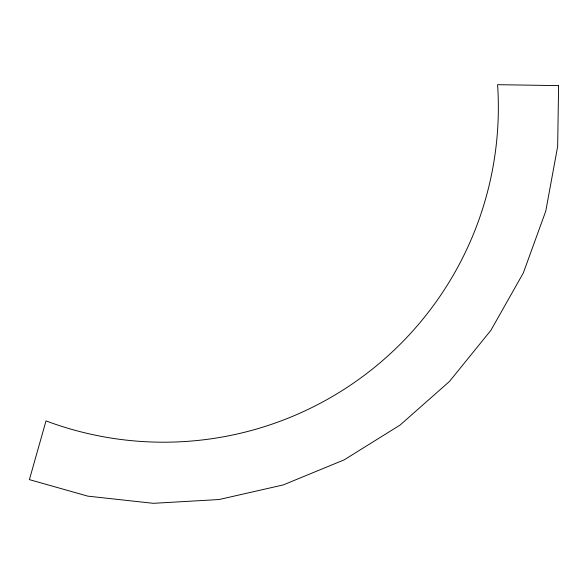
<?xml version="1.0" encoding="UTF-8"?>
<svg xmlns="http://www.w3.org/2000/svg" width="588" height="588" viewBox="0 0 588 588"><rect width="100%" height="100%" fill="white"/><g stroke="black" fill="none" stroke-linecap="round" stroke-linejoin="round"><path stroke-width="0.88" d="M558.6 85.62L557.667 146.368L545.767 211.129L523.298 273.023L490.884 330.338L449.423 381.494L400.06 425.073L344.156 459.867L283.262 484.924L219.059 499.535L153.321 503.321L87.862 496.154L29.4 479.632L46.004 420.898A334.815 334.815 0 0 0 497.58 84.679L558.6 85.62"/></g></svg>
